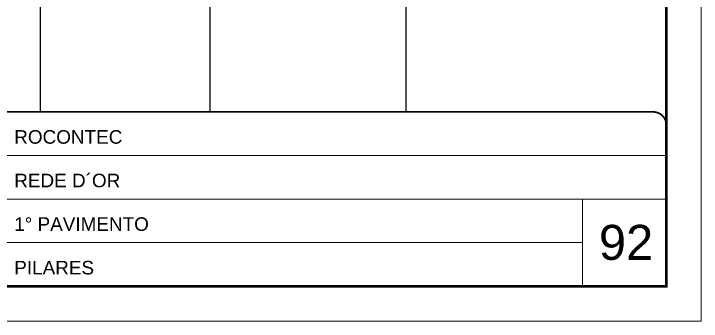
# Model space of a CAD drawing. Extents: x 2949 to 9203, y -16089 to 12527.
# Drawn here: x 8416 to 9203, y -13792 to -13440 of the extents above; entities that cross this region are included whole.
import ezdxf

# ---------------------------------------------------------------- set-up
doc = ezdxf.new("R2010")
doc.units = 0
doc.linetypes.add('CONTINUO', pattern=[0])
doc.linetypes.add('DASHED', pattern=[0.75, 0.5, -0.25])
for name, color, linetype, lineweight in [('CARIMBO', 255, 'Continuous', 9), ('Folhas', 255, 'Continuous', 9), ('SARRAFO DE PRESSAO', 251, 'DASHED', 9)]:
    doc.layers.add(name, color=color, linetype=linetype, lineweight=lineweight)
doc.layers.add('Texto Nível', color=251, linetype='Continuous')
doc.styles.add('ARIAL', font='arial.ttf')

# ---------------------------------------------------------------- blocks, each defined once
blk = doc.blocks.new('9999999999')
at = {"color": 30, "linetype": 'CONTINUO'}
for p, q in [((98564.56, 34379.64), (99583.98, 34379.64)), ((98564.56, 34329.83), (99487.98, 34329.83)), ((99583.98, 34329.83), (99487.98, 34329.83)), ((99487.98, 34329.83), (99487.98, 34230.21)), ((98564.56, 34280.02), (99487.98, 34280.02))]:
    blk.add_line(p, q, dxfattribs=at)
at = {"color": 30, "linetype": 'CONTINUO', "const_width": 2}
blk.add_lwpolyline([(99583.98, 34230.21), (99583.98, 34414.45, 0.414214), (99568.98, 34429.45), (98228.98, 34429.45, 0.414214), (98213.98, 34414.45), (98213.98, 34245.21, 0.414214), (98228.98, 34230.21), (99583.98, 34230.21)], format="xyb", dxfattribs=at)
at = {"layer": 'Folhas'}
blk.add_lwpolyline([(98138.98, 34190.21), (99623.98, 34190.21), (99623.98, 35240.21), (98138.98, 35240.21)], close=True, dxfattribs=at)
at = {"layer": 'Folhas', "color": 30, "const_width": 3}
blk.add_lwpolyline([(98213.98, 34230.21), (99583.98, 34230.21), (99583.98, 35200.21), (98213.98, 35200.21)], close=True, dxfattribs=at)
at = {"color": 7, "linetype": 'Continuous', "ltscale": 5, "style": 'ARIAL'}
for s, height, p in [('ROCONTEC', 15.483, (98837.68, 34393.13)), ('REDE D´OR', 15.483, (98837.68, 34343.32)), ('1° PAVIMENTO', 15.4829, (98837.68, 34293.51)), ('PILARES', 15.483, (98837.68, 34243.7))]:
    blk.add_text(s, height=height, dxfattribs=at).set_placement(p)

msp = doc.modelspace()

# ---------------------------------------------------------------- linework, layer by layer
at = {"layer": 'Texto Nível'}
for p, q in [((8446.38, -13552.67), (8446.38, -12781.92)), ((8640.36, -13552.67), (8640.36, -12781.92)), ((8864.98, -13552.67), (8864.98, -12781.92))]:
    msp.add_line(p, q, dxfattribs=at)

# ---------------------------------------------------------------- block references
at = {"layer": 'SARRAFO DE PRESSAO', "color": 6, "linetype": 'ByBlock'}
msp.add_blockref('9999999999', (-90421.44, -47982.12), dxfattribs=at)

# ---------------------------------------------------------------- texts
at = {"layer": 'CARIMBO', "style": 'ARIAL'}
msp.add_text('92', height=40, dxfattribs=at).set_placement((9085.39, -13721.77))

doc.saveas('drawing.dxf')
